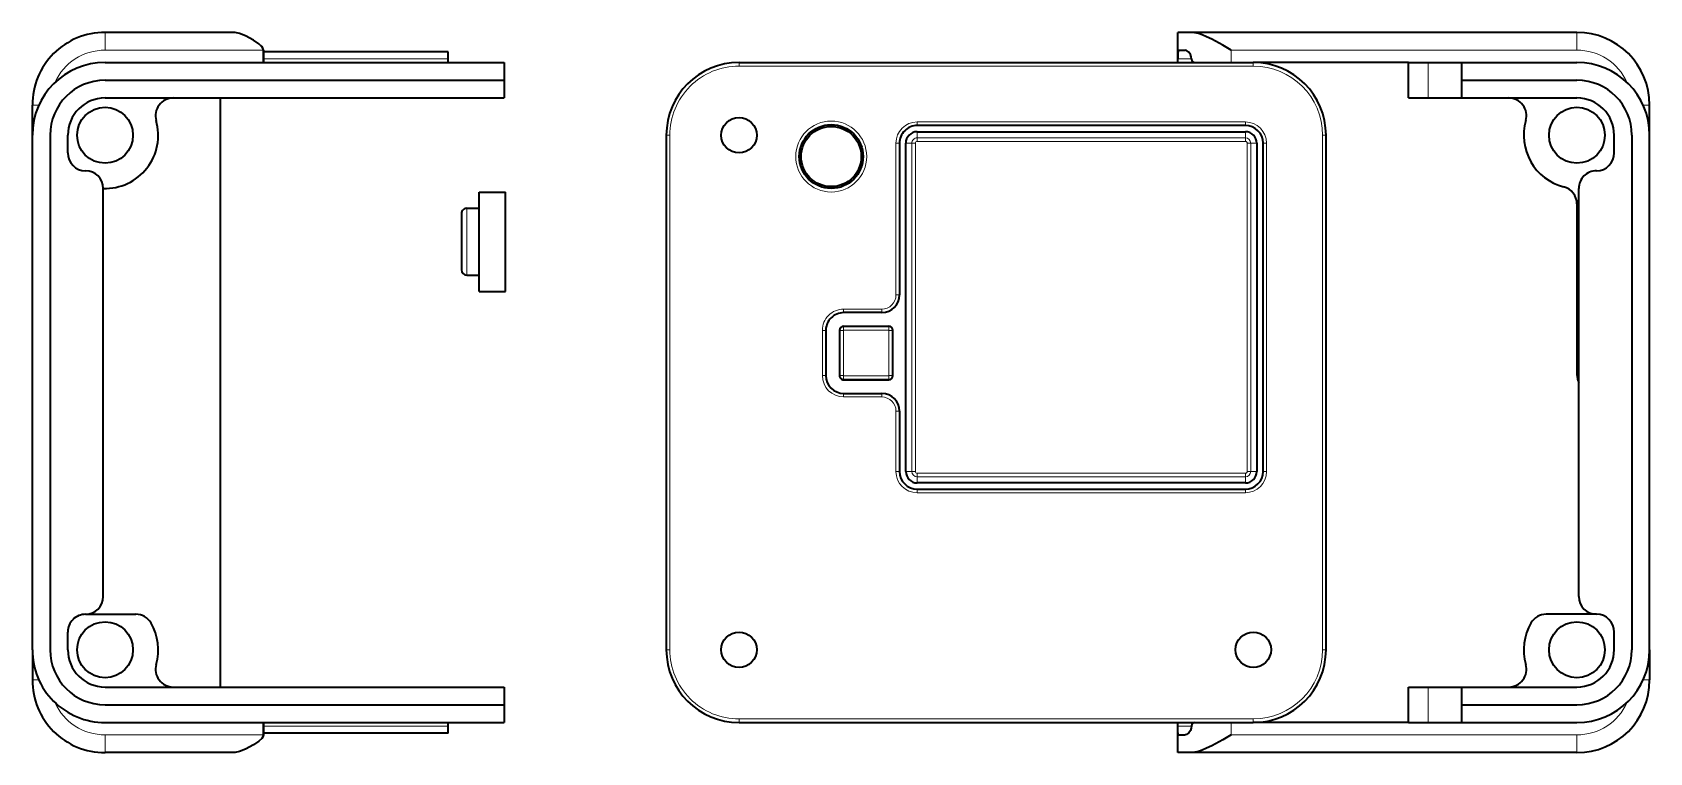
# Model space of a CAD drawing. Extents: x 415 to 970, y 249 to 591.
# Drawn here: x 548.9 to 640.1, y 400.2 to 440.8 of the extents above; entities that cross this region are included whole.
import ezdxf

# ---------------------------------------------------------------- set-up
doc = ezdxf.new("R2010")
doc.units = 0

msp = doc.modelspace()

# ---------------------------------------------------------------- linework, layer by layer
at = {"color": 7, "lineweight": 13, "ltscale": 0.025}
for p, q in [((553.003, 439.8), (553.003, 440.8)), ((635.997, 439.8), (635.997, 440.8)), ((553.003, 400.2), (553.003, 401.2)), ((635.997, 400.2), (635.997, 401.2))]:
    msp.add_line(p, q, dxfattribs=at)
at = {"color": 7, "lineweight": 35, "ltscale": 0.180597}
for p, q in [((560.227, 440.8), (553.003, 440.8)), ((560.227, 400.2), (553.003, 400.2))]:
    msp.add_line(p, q, dxfattribs=at)
at = {"color": 7, "lineweight": 35, "ltscale": 0.025}
for p, q in [((613.497, 439.8), (613.497, 440.8)), ((575.503, 439.1), (575.503, 438.1)), ((629.497, 439.1), (629.497, 438.1)), ((575.503, 438.1), (575.503, 437.1)), ((629.497, 438.1), (629.497, 437.1)), ((550.903, 434), (550.903, 435)), ((638.097, 434), (638.097, 435)), ((550.903, 406), (550.903, 407)), ((638.097, 406), (638.097, 407)), ((575.503, 403.9), (575.503, 402.9)), ((629.497, 403.9), (629.497, 402.9)), ((575.503, 402.9), (575.503, 401.9)), ((629.497, 402.9), (629.497, 401.9)), ((613.497, 400.2), (613.497, 401.2))]:
    msp.add_line(p, q, dxfattribs=at)
at = {"color": 7, "lineweight": 35, "ltscale": 0.019098}
for p, q in [((614.261, 440.8), (613.497, 440.8)), ((614.261, 400.2), (613.497, 400.2))]:
    msp.add_line(p, q, dxfattribs=at)
at = {"color": 7, "lineweight": 35}
for p, q in [((635.997, 440.8), (614.261, 440.8)), ((553.003, 439.1), (575.503, 439.1)), ((588.749, 439.1), (617.749, 439.1)), ((553.003, 438.1), (575.503, 438.1)), ((553.003, 437.1), (575.503, 437.1)), ((559.503, 403.9), (559.503, 437.1)), ((548.903, 406), (548.903, 435)), ((549.903, 435), (549.903, 406)), ((584.649, 435), (584.649, 406)), ((621.849, 406), (621.849, 435)), ((639.097, 435), (639.097, 406)), ((640.097, 406), (640.097, 435)), ((552.903, 409), (552.903, 432)), ((636.097, 409), (636.097, 432)), ((553.003, 403.9), (575.503, 403.9)), ((553.003, 402.9), (575.503, 402.9)), ((553.003, 401.9), (575.503, 401.9)), ((588.749, 401.9), (617.749, 401.9)), ((635.997, 400.2), (614.261, 400.2))]:
    msp.add_line(p, q, dxfattribs=at)
at = {"color": 7, "lineweight": 13, "ltscale": 0.222501}
for p, q in [((561.903, 439.8), (553.003, 439.8)), ((561.903, 401.2), (553.003, 401.2))]:
    msp.add_line(p, q, dxfattribs=at)
at = {"color": 7, "lineweight": 13, "ltscale": 0.0175}
for p, q in [((561.903, 439.8), (561.903, 439.1)), ((616.497, 439.1), (616.497, 439.8)), ((561.903, 401.9), (561.903, 401.2)), ((616.497, 401.2), (616.497, 401.9))]:
    msp.add_line(p, q, dxfattribs=at)
at = {"color": 7, "lineweight": 13, "ltscale": 0.000749207}
for p, q in [((561.903, 439.8), (561.933, 439.8)), ((561.903, 401.2), (561.933, 401.2))]:
    msp.add_line(p, q, dxfattribs=at)
at = {"color": 7, "lineweight": 35, "ltscale": 0.0175}
for p, q in [((561.933, 439.8), (561.933, 439.1)), ((561.933, 401.9), (561.933, 401.2))]:
    msp.add_line(p, q, dxfattribs=at)
at = {"color": 7, "lineweight": 35, "ltscale": 0.260501}
for p, q in [((572.353, 439.7), (561.933, 439.7)), ((572.353, 401.3), (561.933, 401.3))]:
    msp.add_line(p, q, dxfattribs=at)
at = {"color": 7, "lineweight": 35, "ltscale": 0.010001}
for p, q in [((572.353, 439.3), (572.353, 439.7)), ((572.353, 401.3), (572.353, 401.7))]:
    msp.add_line(p, q, dxfattribs=at)
at = {"color": 7, "lineweight": 35, "ltscale": 0.0125}
for p, q in [((613.497, 439.3), (613.497, 439.8)), ((613.497, 401.2), (613.497, 401.7))]:
    msp.add_line(p, q, dxfattribs=at)
at = {"color": 7, "lineweight": 35, "ltscale": 0.008998}
for p, q in [((613.539, 439.8), (613.899, 439.8)), ((613.539, 401.2), (613.899, 401.2))]:
    msp.add_line(p, q, dxfattribs=at)
at = {"color": 7, "lineweight": 13, "ltscale": 0.4875}
for p, q in [((635.997, 439.8), (616.497, 439.8)), ((635.997, 401.2), (616.497, 401.2))]:
    msp.add_line(p, q, dxfattribs=at)
at = {"color": 7, "lineweight": 13, "ltscale": 0.260501}
for p, q in [((572.353, 439.3), (561.933, 439.3)), ((572.353, 401.7), (561.933, 401.7))]:
    msp.add_line(p, q, dxfattribs=at)
at = {"color": 7, "lineweight": 35, "ltscale": 0.005}
for p, q in [((572.353, 439.1), (572.353, 439.3)), ((572.353, 401.7), (572.353, 401.9))]:
    msp.add_line(p, q, dxfattribs=at)
at = {"color": 7, "lineweight": 13, "ltscale": 0.005}
for p, q in [((588.749, 438.9), (588.749, 439.1)), ((617.749, 438.9), (617.749, 439.1)), ((598.799, 435.75), (598.799, 435.55)), ((617.299, 435.75), (617.299, 435.55)), ((597.599, 434.55), (597.799, 434.55)), ((618.499, 434.55), (618.299, 434.55)), ((597.599, 426), (597.799, 426)), ((594.649, 425.2), (594.649, 425)), ((596.799, 425.2), (596.799, 425)), ((593.449, 424), (593.649, 424)), ((593.449, 421.45), (593.649, 421.45)), ((594.649, 420.25), (594.649, 420.45)), ((596.799, 420.25), (596.799, 420.45)), ((597.599, 419.45), (597.799, 419.45)), ((597.599, 416.05), (597.799, 416.05)), ((618.499, 416.05), (618.299, 416.05)), ((598.799, 414.85), (598.799, 415.05)), ((617.299, 414.85), (617.299, 415.05)), ((588.749, 402.1), (588.749, 401.9)), ((617.749, 402.1), (617.749, 401.9))]:
    msp.add_line(p, q, dxfattribs=at)
at = {"color": 7, "lineweight": 13}
for p, q in [((588.749, 438.9), (617.749, 438.9)), ((584.849, 435), (584.849, 406)), ((621.649, 406), (621.649, 435)), ((588.749, 402.1), (617.749, 402.1))]:
    msp.add_line(p, q, dxfattribs=at)
at = {"color": 7, "lineweight": 35, "ltscale": 0.004999}
msp.add_line((613.497, 439.1), (613.497, 439.3), dxfattribs=at)
at = {"color": 7, "lineweight": 13, "ltscale": 0.019098}
for p, q in [((613.497, 439.3), (614.261, 439.3)), ((613.497, 401.7), (614.261, 401.7))]:
    msp.add_line(p, q, dxfattribs=at)
at = {"color": 7, "lineweight": 35, "ltscale": 0.218234}
msp.add_line((626.497, 439.1), (617.768, 439.1), dxfattribs=at)
at = {"color": 7, "lineweight": 35, "ltscale": 0.017818}
for p, q in [((626.497, 439.1), (627.21, 439.1)), ((626.497, 401.9), (627.21, 401.9))]:
    msp.add_line(p, q, dxfattribs=at)
at = {"color": 7, "lineweight": 35, "ltscale": 0.05}
for p, q in [((626.497, 437.1), (626.497, 439.1)), ((626.497, 401.9), (626.497, 403.9))]:
    msp.add_line(p, q, dxfattribs=at)
at = {"color": 7, "lineweight": 35, "ltscale": 0.009932}
for p, q in [((627.21, 439.1), (627.607, 439.1)), ((627.21, 401.9), (627.607, 401.9))]:
    msp.add_line(p, q, dxfattribs=at)
at = {"color": 7, "lineweight": 35, "ltscale": 0.04725}
for p, q in [((627.607, 439.1), (629.497, 439.1)), ((627.607, 437.1), (629.497, 437.1)), ((627.607, 403.9), (629.497, 403.9)), ((627.607, 401.9), (629.497, 401.9))]:
    msp.add_line(p, q, dxfattribs=at)
at = {"color": 7, "lineweight": 13, "ltscale": 0.05}
for p, q in [((627.607, 437.1), (627.607, 439.1)), ((627.607, 401.9), (627.607, 403.9))]:
    msp.add_line(p, q, dxfattribs=at)
at = {"color": 7, "lineweight": 35, "ltscale": 0.1625}
for p, q in [((629.497, 439.1), (635.997, 439.1)), ((629.497, 438.1), (635.997, 438.1)), ((629.497, 437.1), (635.997, 437.1)), ((629.497, 403.9), (635.997, 403.9)), ((629.497, 402.9), (635.997, 402.9)), ((629.497, 401.9), (635.997, 401.9))]:
    msp.add_line(p, q, dxfattribs=at)
at = {"color": 7, "lineweight": 35, "ltscale": 0.02775}
for p, q in [((626.497, 437.1), (627.607, 437.1)), ((626.497, 403.9), (627.607, 403.9))]:
    msp.add_line(p, q, dxfattribs=at)
at = {"color": 7, "lineweight": 35, "ltscale": 0.0425}
for p, q in [((548.903, 435), (548.903, 436.7)), ((640.097, 435), (640.097, 436.7)), ((548.903, 406), (548.903, 404.3)), ((640.097, 406), (640.097, 404.3))]:
    msp.add_line(p, q, dxfattribs=at)
at = {"color": 7, "lineweight": 13, "ltscale": 0.009225}
for p, q in [((549.272, 436.7), (548.903, 436.7)), ((548.903, 404.3), (549.272, 404.3))]:
    msp.add_line(p, q, dxfattribs=at)
at = {"color": 7, "lineweight": 13, "ltscale": 0.009227}
for p, q in [((639.728, 436.7), (640.097, 436.7)), ((640.097, 404.3), (639.728, 404.3))]:
    msp.add_line(p, q, dxfattribs=at)
at = {"color": 7, "lineweight": 13, "ltscale": 0.004999}
for p, q in [((584.849, 435), (584.649, 435)), ((621.649, 435), (621.849, 435)), ((584.849, 406), (584.649, 406)), ((621.649, 406), (621.849, 406))]:
    msp.add_line(p, q, dxfattribs=at)
at = {"color": 7, "lineweight": 13, "ltscale": 0.4625}
for p, q in [((617.299, 435.75), (598.799, 435.75)), ((598.494, 416.05), (598.494, 434.55)), ((598.694, 416.05), (598.694, 434.55)), ((598.799, 434.855), (617.299, 434.855)), ((598.799, 434.655), (617.299, 434.655)), ((617.404, 434.55), (617.404, 416.05)), ((617.604, 434.55), (617.604, 416.05)), ((618.499, 416.05), (618.499, 434.55)), ((617.299, 415.945), (598.799, 415.945)), ((617.299, 415.745), (598.799, 415.745)), ((598.799, 414.85), (617.299, 414.85))]:
    msp.add_line(p, q, dxfattribs=at)
at = {"color": 7, "lineweight": 35, "ltscale": 0.4625}
for p, q in [((617.299, 435.55), (598.799, 435.55)), ((598.799, 435.197), (617.299, 435.197)), ((598.152, 416.05), (598.152, 434.55)), ((617.946, 434.55), (617.946, 416.05)), ((618.299, 416.05), (618.299, 434.55)), ((617.299, 415.403), (598.799, 415.403)), ((598.799, 415.05), (617.299, 415.05))]:
    msp.add_line(p, q, dxfattribs=at)
at = {"color": 7, "lineweight": 13, "ltscale": 0.008556}
for p, q in [((598.799, 434.855), (598.799, 435.197)), ((617.299, 434.855), (617.299, 435.197)), ((617.604, 434.55), (617.946, 434.55)), ((617.604, 416.05), (617.946, 416.05)), ((598.799, 415.745), (598.799, 415.403)), ((617.299, 415.745), (617.299, 415.403))]:
    msp.add_line(p, q, dxfattribs=at)
at = {"color": 7, "lineweight": 13, "ltscale": 0.21375}
msp.add_line((597.599, 434.55), (597.599, 426), dxfattribs=at)
at = {"color": 7, "lineweight": 35, "ltscale": 0.21375}
msp.add_line((597.799, 434.55), (597.799, 426), dxfattribs=at)
at = {"color": 7, "lineweight": 13, "ltscale": 0.008557}
for p, q in [((598.494, 434.55), (598.152, 434.55)), ((598.494, 416.05), (598.152, 416.05))]:
    msp.add_line(p, q, dxfattribs=at)
at = {"color": 7, "lineweight": 13, "ltscale": 0.004993}
for p, q in [((598.694, 434.55), (598.494, 434.55)), ((598.799, 434.655), (598.799, 434.855)), ((617.299, 434.655), (617.299, 434.855)), ((594.649, 424.005), (594.649, 424.205)), ((597.199, 424.005), (597.199, 424.205)), ((594.644, 424), (594.444, 424)), ((594.644, 421.45), (594.444, 421.45)), ((594.649, 421.445), (594.649, 421.245)), ((597.199, 421.445), (597.199, 421.245)), ((598.694, 416.05), (598.494, 416.05)), ((598.799, 415.945), (598.799, 415.745)), ((617.299, 415.945), (617.299, 415.745))]:
    msp.add_line(p, q, dxfattribs=at)
at = {"color": 7, "lineweight": 13, "ltscale": 0.004994}
for p, q in [((617.404, 434.55), (617.604, 434.55)), ((597.204, 424), (597.404, 424)), ((597.204, 421.45), (597.404, 421.45)), ((617.404, 416.05), (617.604, 416.05))]:
    msp.add_line(p, q, dxfattribs=at)
at = {"color": 7, "lineweight": 35, "ltscale": 0.037163}
for p, q in [((574.101, 431.8), (575.588, 431.8)), ((574.101, 426.2), (575.588, 426.2))]:
    msp.add_line(p, q, dxfattribs=at)
at = {"color": 7, "lineweight": 35, "ltscale": 0.139999}
msp.add_line((574.101, 426.2), (574.101, 431.8), dxfattribs=at)
at = {"color": 7, "lineweight": 35, "ltscale": 0.121032}
msp.add_line((575.588, 426.959), (575.588, 431.8), dxfattribs=at)
at = {"color": 7, "lineweight": 35, "ltscale": 0.07925}
msp.add_line((573.101, 430.585), (573.101, 427.415), dxfattribs=at)
at = {"color": 7, "lineweight": 35, "ltscale": 0.017499}
for p, q in [((573.401, 430.885), (574.101, 430.885)), ((573.401, 427.115), (574.101, 427.115))]:
    msp.add_line(p, q, dxfattribs=at)
at = {"color": 7, "lineweight": 13, "ltscale": 0.09425}
msp.add_line((573.401, 430.885), (573.401, 427.115), dxfattribs=at)
at = {"color": 7, "lineweight": 35, "ltscale": 0.240675}
msp.add_line((635.997, 431.127), (635.997, 421.5), dxfattribs=at)
at = {"color": 7, "lineweight": 35, "ltscale": 0.018967}
msp.add_line((575.588, 426.2), (575.588, 426.959), dxfattribs=at)
at = {"color": 7, "lineweight": 13, "ltscale": 0.053749}
for p, q in [((596.799, 425.2), (594.649, 425.2)), ((594.649, 420.25), (596.799, 420.25))]:
    msp.add_line(p, q, dxfattribs=at)
at = {"color": 7, "lineweight": 35, "ltscale": 0.053749}
for p, q in [((596.799, 425), (594.649, 425)), ((594.649, 420.45), (596.799, 420.45))]:
    msp.add_line(p, q, dxfattribs=at)
at = {"color": 7, "lineweight": 13, "ltscale": 0.000668335}
for p, q in [((594.649, 424.205), (594.649, 424.232)), ((597.199, 424.205), (597.199, 424.232)), ((597.404, 424), (597.43, 424)), ((597.404, 421.45), (597.43, 421.45))]:
    msp.add_line(p, q, dxfattribs=at)
at = {"color": 7, "lineweight": 35, "ltscale": 0.06375}
for p, q in [((594.649, 424.232), (597.199, 424.232)), ((593.649, 424), (593.649, 421.45)), ((594.417, 424), (594.417, 421.45)), ((597.43, 421.45), (597.43, 424)), ((594.649, 421.218), (597.199, 421.218))]:
    msp.add_line(p, q, dxfattribs=at)
at = {"color": 7, "lineweight": 13, "ltscale": 0.06375}
for p, q in [((594.649, 424.205), (597.199, 424.205)), ((593.449, 424), (593.449, 421.45)), ((594.444, 424), (594.444, 421.45)), ((594.644, 424), (594.644, 421.45)), ((594.649, 424.005), (597.199, 424.005)), ((597.204, 421.45), (597.204, 424)), ((597.404, 421.45), (597.404, 424)), ((594.649, 421.445), (597.199, 421.445)), ((594.649, 421.245), (597.199, 421.245))]:
    msp.add_line(p, q, dxfattribs=at)
at = {"color": 7, "lineweight": 13, "ltscale": 0.000669861}
for p, q in [((594.444, 424), (594.417, 424)), ((594.444, 421.45), (594.417, 421.45))]:
    msp.add_line(p, q, dxfattribs=at)
at = {"color": 7, "lineweight": 13, "ltscale": 0.000669098}
for p, q in [((594.649, 421.245), (594.649, 421.218)), ((597.199, 421.245), (597.199, 421.218))]:
    msp.add_line(p, q, dxfattribs=at)
at = {"color": 7, "lineweight": 13, "ltscale": 0.085001}
msp.add_line((597.599, 419.45), (597.599, 416.05), dxfattribs=at)
at = {"color": 7, "lineweight": 35, "ltscale": 0.085001}
msp.add_line((597.799, 419.45), (597.799, 416.05), dxfattribs=at)
at = {"color": 7, "lineweight": 35, "ltscale": 0.070801}
msp.add_line((551.903, 408), (554.735, 408), dxfattribs=at)
at = {"color": 7, "lineweight": 35, "ltscale": 0.070802}
msp.add_line((637.097, 408), (634.265, 408), dxfattribs=at)
at = {"color": 7, "lineweight": 35, "ltscale": 0.005001}
msp.add_line((613.497, 401.7), (613.497, 401.9), dxfattribs=at)
at = {"color": 7, "lineweight": 35, "ltscale": 0.2187}
msp.add_line((626.497, 401.9), (617.749, 401.9), dxfattribs=at)
at = {"color": 7, "lineweight": 13}
for points in [[(561.903, 439.8), (561.895, 439.857), (561.845, 439.959), (561.796, 440.02), (561.684, 440.126), (561.565, 440.219), (561.317, 440.383), (560.945, 440.587), (560.576, 440.737), (560.397, 440.783), (560.227, 440.8)], [(560.227, 400.2), (560.39, 400.216), (560.56, 400.258), (560.912, 400.397), (561.268, 400.588), (561.514, 400.746), (561.634, 400.834), (561.802, 400.987), (561.863, 401.069), (561.886, 401.115), (561.903, 401.2)]]:
    msp.add_lwpolyline(points, dxfattribs=at)
at = {"color": 7, "lineweight": 35}
for points in [[(561.933, 439.8), (561.903, 439.917), (561.838, 440.011), (561.676, 440.16), (561.37, 440.369), (560.927, 440.605), (560.585, 440.738), (560.342, 440.792), (560.227, 440.8)], [(616.497, 439.8), (616.022, 440.072), (615.405, 440.408), (615.1, 440.556), (614.874, 440.652), (614.651, 440.731), (614.451, 440.781), (614.261, 440.8)], [(613.539, 439.8), (613.534, 439.799), (613.525, 439.792), (613.518, 439.778), (613.507, 439.731), (613.499, 439.613), (613.497, 439.3)], [(614.261, 439.3), (614.246, 439.429), (614.205, 439.546), (614.105, 439.691), (613.986, 439.779), (613.899, 439.8)], [(613.539, 401.2), (613.534, 401.201), (613.525, 401.208), (613.518, 401.222), (613.507, 401.269), (613.499, 401.387), (613.497, 401.7)], [(614.261, 401.7), (614.246, 401.571), (614.205, 401.454), (614.105, 401.309), (613.986, 401.221), (613.899, 401.2)], [(561.933, 401.2), (561.903, 401.083), (561.838, 400.989), (561.676, 400.84), (561.37, 400.631), (560.927, 400.395), (560.585, 400.262), (560.342, 400.208), (560.227, 400.2)], [(616.497, 401.2), (616.022, 400.928), (615.405, 400.592), (615.1, 400.444), (614.874, 400.348), (614.651, 400.269), (614.451, 400.219), (614.261, 400.2)]]:
    msp.add_lwpolyline(points, dxfattribs=at)
for centre, radius in [((553.003, 435), 1.575), ((588.749, 435), 1), ((635.997, 435), 1.575), ((593.949, 433.8), 1.8), ((593.949, 433.8), 1.697), ((553.003, 406), 1.575), ((588.749, 406), 1), ((617.749, 406), 1), ((635.997, 406), 1.575)]:
    msp.add_circle(centre, radius, dxfattribs=at)
at = {"color": 7, "lineweight": 13}
msp.add_circle((593.949, 433.8), 2, dxfattribs=at)
at = {"color": 7, "lineweight": 35}
for centre, radius, start, end in [((553.003, 436.7), 4.1, 90, 180.00001), ((635.997, 436.7), 4.1, 0, 90), ((553.003, 435), 4.1, 90, 179.99999), ((588.749, 435), 4.1, 90, 179.99999), ((614.453, 439.291), 0.191, 177.31722, 271.41782), ((617.749, 435), 4.1, 0, 90), ((635.997, 435), 4.1, 360, 90), ((553.003, 435), 3.1, 90, 179.99999), ((635.997, 435), 3.1, 360, 90), ((553.003, 435), 2.1, 90, 179.99999), ((556.849, 436.1), 1, 90, 195.96201), ((632.151, 436.1), 1, 344.03798, 90), ((635.997, 435), 2.1, 360, 90), ((553.003, 435), 3, 268.08985, 15.96202), ((598.799, 434.55), 1, 90, 180.00001), ((598.799, 434.55), 0.647, 90, 180.00001), ((617.299, 434.55), 1, 0, 90), ((617.299, 434.55), 0.647, 0, 90), ((635.997, 435), 3, 164.03799, 255.52249), ((551.903, 434), 1, 180.00001, 270), ((637.097, 434), 1, 270, 360), ((551.903, 432), 1, 0, 90), ((637.097, 432), 1, 90, 180.00001), ((634.997, 431.127), 1, 0, 75.52249), ((573.401, 430.585), 0.3, 90, 180.00001), ((573.401, 427.415), 0.3, 180.00001, 270), ((596.799, 426), 1, 270, 360), ((594.649, 424), 1, 90, 180.00001), ((594.649, 424), 0.232, 90, 179.99999), ((597.199, 424), 0.232, 0, 90), ((594.649, 421.45), 1, 180.00001, 270), ((594.649, 421.45), 0.232, 179.99999, 270), ((597.199, 421.45), 0.232, 270, 360), ((636.997, 421.5), 1, 180.00001, 205.84251), ((596.799, 419.45), 1, 0, 90), ((598.799, 416.05), 1, 180.00001, 270), ((598.799, 416.05), 0.647, 180.00001, 270), ((617.299, 416.05), 1, 270, 360), ((617.299, 416.05), 0.647, 270, 0), ((551.903, 409), 1, 270, 360), ((637.097, 409), 1, 180.00001, 270), ((551.903, 407), 1, 90, 180.00001), ((554.735, 407), 1, 30, 90), ((634.265, 407), 1, 90, 150), ((637.097, 407), 1, 0, 90), ((553.003, 406), 3, 344.03798, 30), ((635.997, 406), 3, 150, 195.96201), ((553.003, 406), 4.1, 179.99999, 270), ((553.003, 406), 3.1, 180.00001, 270), ((553.003, 406), 2.1, 180.00001, 270), ((588.749, 406), 4.1, 180.00001, 270), ((617.749, 406), 4.1, 270, 0), ((635.997, 406), 2.1, 270, 360), ((635.997, 406), 4.1, 270, 0), ((635.997, 406), 3.1, 270, 0), ((556.849, 404.9), 1, 164.03799, 270), ((632.151, 404.9), 1, 270, 15.96202), ((553.003, 404.3), 4.1, 179.99999, 270), ((635.997, 404.3), 4.1, 270, 360), ((614.453, 401.709), 0.191, 88.58218, 182.68278)]:
    msp.add_arc(centre, radius, start, end, dxfattribs=at)
at = {"color": 7, "lineweight": 13}
for centre, radius, start, end in [((553.003, 436.7), 3.1, 90, 155.86309), ((635.997, 436.7), 3.1, 24.13691, 90), ((588.749, 435), 3.9, 90, 180.00001), ((617.749, 435), 3.9, 360, 90), ((598.799, 434.55), 1.2, 90, 179.99999), ((617.299, 434.55), 1.2, 360, 90), ((598.799, 434.55), 0.305, 90, 180.00001), ((598.799, 434.55), 0.105, 90, 179.9998), ((617.299, 434.55), 0.305, 0, 90), ((617.299, 434.55), 0.105, 0, 89.9998), ((596.799, 426), 0.8, 270, 0), ((594.649, 424), 1.2, 90, 180.00001), ((594.649, 424), 0.205, 90, 179.99999), ((597.199, 424), 0.205, 0, 90), ((594.649, 424), 0.0051, 90, 179.99954), ((597.199, 424), 0.0051, 0, 89.99954), ((594.649, 421.45), 1.2, 180.00001, 270), ((594.649, 421.45), 0.205, 180.00001, 270), ((594.649, 421.45), 0.0051, 179.99999, 269.99953), ((597.199, 421.45), 0.0051, 270, 359.99954), ((597.199, 421.45), 0.205, 270, 360), ((596.799, 419.45), 0.8, 360, 90), ((598.799, 416.05), 1.2, 180.00001, 270), ((598.799, 416.05), 0.305, 180.00001, 270), ((598.799, 416.05), 0.105, 180.00001, 269.9998), ((617.299, 416.05), 1.2, 270, 360), ((617.299, 416.05), 0.305, 270, 0), ((617.299, 416.05), 0.105, 270, 359.9998), ((588.749, 406), 3.9, 179.99999, 270), ((617.749, 406), 3.9, 270, 0), ((553.003, 404.3), 3.1, 204.13691, 270), ((635.997, 404.3), 3.1, 270, 335.86309)]:
    msp.add_arc(centre, radius, start, end, dxfattribs=at)

doc.saveas('drawing.dxf')
